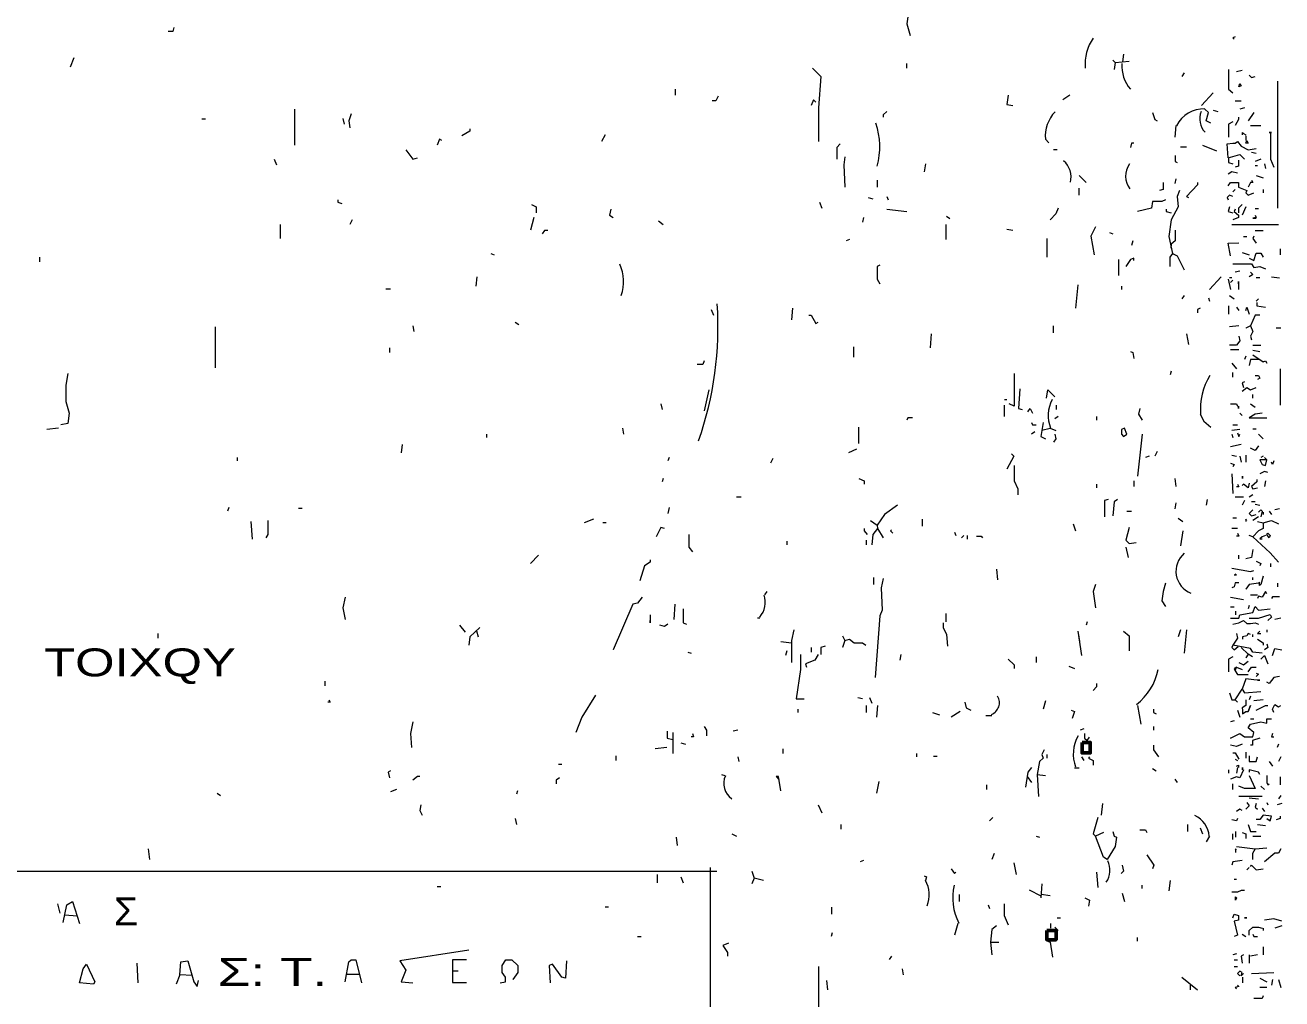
# Model space of a CAD drawing. Header units: metres. Extents: x 0.1 to 48.1, y 1.3 to 34.5.
# Drawn here: x 40.92 to 48.1, y 12.33 to 17.88 of the extents above; entities that cross this region are included whole.
import ezdxf

# ---------------------------------------------------------------- set-up
doc = ezdxf.new("R2010")
doc.units = ezdxf.units.M
for name, color, linetype, lineweight in [('P2D_GRAMMES', 7, 'Continuous', 18), ('P2D_MIKRA', 8, 'Continuous', 13), ('P2D_TOIXOI', 7, 'Continuous', 50), ('P2D_TOXA', 7, 'Continuous', 18)]:
    doc.layers.add(name, color=color, linetype=linetype, lineweight=lineweight)
doc.layers.add('P2D_KEIMENA', color=7, linetype='Continuous')
doc.styles.add('ARIAL', font='arial.ttf')

msp = doc.modelspace()

# ---------------------------------------------------------------- linework, layer by layer
at = {"layer": 'P2D_GRAMMES'}
for p, q in [((47.146257, 17.670288), (47.139607, 17.630393)), ((47.192801, 17.716832), (47.186977, 17.673681)), ((48.072935, 17.563901), (48.072935, 16.839136)), ((42.462265, 17.404319), (42.462265, 17.198194)), ((45.84301, 16.832487), (45.956047, 16.819188)), ((47.811178, 16.746047), (48.077147, 16.746047)), ((42.008076, 16.160916), (42.008076, 15.928194)), ((48.087425, 15.921545), (48.087425, 15.715419)), ((46.511512, 15.715419), (46.511512, 15.648927)), ((46.514581, 15.746881), (46.52788, 15.746881)), ((42.212539, 15.050497), (42.219188, 14.950759)), ((45.749921, 15.057147), (45.787836, 15.03055)), ((45.158141, 14.651545), (45.144843, 14.631597)), ((45.118246, 14.499913), (45.104948, 14.499913)), ((43.500459, 14.42764), (43.509136, 14.392225)), ((46.933482, 14.425471), (46.953429, 14.285838)), ((47.551859, 14.43212), (47.53856, 14.299136)), ((45.237932, 14.365628), (45.297567, 14.358979)), ((45.59034, 14.398391), (45.603639, 14.372277)), ((46.936673, 14.40313), (46.942126, 14.364963)), ((47.864372, 14.332382), (47.904267, 14.292863)), ((47.837775, 14.219346), (47.871021, 14.206047)), ((47.272592, 13.999921), (47.292539, 13.893534)), ((44.620549, 13.84699), (44.620549, 13.727304)), ((46.913534, 13.64566), (46.940131, 13.64566)), ((44.898822, 13.607618), (44.91877, 13.600969)), ((46.643722, 13.595934), (46.667513, 13.561073)), ((46.700759, 13.607618), (46.747304, 13.600969)), ((47.851073, 13.48316), (47.984058, 13.48316)), ((47.079764, 13.275157), (47.03322, 13.255209)), ((47.684843, 13.255209), (47.664895, 13.221963)), ((45.071702, 13.055733), (45.085, 13.015838)), ((44.872225, 13.052546), (36.314686, 13.052546)), ((46.654215, 12.949346), (46.721762, 12.915457)), ((46.722404, 12.923161), (46.773901, 12.916099)), ((41.150455, 12.805364), (41.221237, 12.800433)), ((46.248613, 12.756518), (46.228665, 12.690026)), ((46.434791, 12.650131), (46.481335, 12.650131)), ((41.560916, 12.530445), (41.567565, 12.417408)), ((43.362853, 12.487225), (43.396099, 12.487225)), ((45.451526, 12.510497), (45.451526, 12.271126)), ((41.806937, 12.463953), (41.78699, 12.410759)), ((42.758757, 12.4673), (42.83179, 12.467011)), ((47.5739, 12.411002), (47.573706, 12.377513))]:
    msp.add_line(p, q, dxfattribs=at)
for points in [[(47.132958, 17.683586), (47.146257, 17.670288), (47.226047, 17.676937), (47.226047, 17.676937)], [(45.417461, 17.637042), (45.466133, 17.590497), (45.451526, 17.410969), (45.451526, 17.218141)], [(47.791955, 17.630393), (47.791955, 17.517356), (47.817827, 17.497408)], [(46.534529, 17.48411), (46.52788, 17.430916), (46.561126, 17.424267), (46.561126, 17.424267)], [(47.704791, 17.497408), (47.638298, 17.424267), (47.638298, 17.424267)], [(47.691492, 17.324529), (47.664895, 17.337827), (47.678194, 17.384372), (47.658246, 17.404319)], [(47.492016, 17.31123), (47.485366, 17.244738), (47.485366, 17.244738)], [(46.747304, 17.23144), (46.767251, 17.211492), (46.767251, 17.211492)], [(47.79123, 17.125052), (47.784581, 17.204843), (47.817827, 17.21047), (47.831126, 17.21047), (47.844424, 17.218141), (47.864372, 17.191545), (47.904267, 17.171597), (47.950812, 17.178246)], [(48.037251, 17.271335), (48.023953, 17.271335), (48.037251, 17.271335)], [(48.032217, 17.271335), (48.032217, 17.118403), (48.05055, 17.071859)], [(47.79123, 17.125052), (47.857723, 17.145), (47.884319, 17.118403)], [(47.791895, 17.125252), (47.791955, 17.098455), (47.817827, 17.091806)], [(47.511963, 16.938874), (47.498665, 16.905628), (47.505314, 16.845785), (47.465419, 16.772644), (47.45212, 16.677062)], [(47.03322, 16.732749), (47.006623, 16.679555), (47.026571, 16.573168)], [(47.48849, 16.712801), (47.48849, 16.652958), (47.465419, 16.63301), (47.462723, 16.610187)], [(47.45212, 16.677062), (47.472068, 16.579817), (47.457246, 16.559869), (47.457246, 16.506675)], [(47.804529, 16.566518), (47.79123, 16.63966), (47.851073, 16.641654)], [(47.472068, 16.579817), (47.498665, 16.566518), (47.53856, 16.486728)], [(47.817827, 16.520066), (47.924215, 16.520066), (47.937513, 16.500026), (47.970759, 16.506675), (48.004005, 16.493377)], [(47.970759, 16.227599), (47.944162, 16.227599), (47.917565, 16.167565)], [(47.917565, 16.167565), (47.89142, 16.154267), (47.89142, 16.154267)], [(47.917565, 16.167565), (47.930864, 16.134319), (47.917565, 16.107723), (47.924215, 16.087775), (47.924215, 16.087775)], [(41.168613, 15.894948), (41.156053, 15.828455), (41.156053, 15.735366), (41.175262, 15.668874), (41.168613, 15.609031), (41.128717, 15.602382)], [(46.569001, 15.894948), (46.569001, 15.70877), (46.541178, 15.722068)], [(44.825681, 15.801859), (44.799084, 15.682173), (44.799084, 15.682173)], [(46.601021, 15.808508), (46.594372, 15.695471), (46.614319, 15.688822), (46.614319, 15.688822)], [(46.753953, 15.755314), (46.760602, 15.801859), (46.800497, 15.761963), (46.800497, 15.761963)], [(47.631649, 15.662225), (47.651597, 15.62233), (47.691492, 15.589084)], [(46.734005, 15.615681), (46.720707, 15.53589), (46.747304, 15.522592)], [(46.726637, 15.571472), (46.773901, 15.582435), (46.807147, 15.569136)], [(47.299188, 15.549188), (47.272592, 15.309817), (47.272592, 15.309817)], [(46.569001, 15.36966), (46.569001, 15.28322), (46.590069, 15.236675), (46.590069, 15.203429)], [(45.902853, 15.143586), (45.829712, 15.090393), (45.787836, 15.03055)], [(45.787836, 15.03055), (45.789817, 15.010602), (45.76322, 14.977356), (45.756571, 14.917513)], [(45.789817, 15.010602), (45.821086, 14.957408), (45.821086, 14.957408)], [(47.990707, 15.043848), (47.989523, 15.010602), (47.96411, 14.997304), (47.930864, 14.964058), (47.910589, 14.970707), (47.910589, 14.970707)], [(47.957461, 15.050497), (47.990707, 15.043848), (48.037251, 15.057147), (48.077147, 15.037199)], [(44.711594, 14.977356), (44.711594, 14.904215), (44.732592, 14.877618)], [(47.930864, 14.964058), (48.030602, 14.870969), (48.077147, 14.817775)], [(45.821086, 14.724686), (45.809764, 14.671492), (45.816414, 14.545157), (45.803115, 14.511911), (45.776518, 14.159503)], [(47.989523, 14.737984), (47.977408, 14.69144), (47.97005, 14.684791), (47.97005, 14.704738), (47.96411, 14.698089), (47.910916, 14.69144), (47.890969, 14.664843), (47.890969, 14.664843)], [(47.432173, 14.698089), (47.418874, 14.651545), (47.412225, 14.598351), (47.432173, 14.565105)], [(44.446675, 14.618298), (44.420079, 14.585052), (44.393482, 14.578403), (44.280445, 14.319084), (44.280445, 14.319084)], [(47.804529, 14.499913), (47.851073, 14.499913), (47.857723, 14.51856), (47.930864, 14.531859), (47.944162, 14.565105), (47.96411, 14.545157), (48.030602, 14.551806)], [(47.910916, 14.499913), (47.96411, 14.499913), (48.030602, 14.519971), (48.037251, 14.505262), (48.017304, 14.485314)], [(43.519469, 14.445419), (43.462592, 14.392225), (43.455942, 14.345681)], [(45.311073, 14.43212), (45.297567, 14.372277), (45.297567, 14.245942)], [(46.164868, 14.472016), (46.164868, 14.445419), (46.18212, 14.405524), (46.18877, 14.339031)], [(47.817827, 14.465366), (47.851073, 14.472016), (47.87767, 14.485314), (47.897618, 14.467909), (47.917565, 14.467909), (47.944162, 14.472016), (47.96411, 14.465366), (47.96411, 14.465366)], [(45.603639, 14.372277), (45.59034, 14.332382), (45.59034, 14.332382)], [(45.603639, 14.372277), (45.630236, 14.378927), (45.656832, 14.357435), (45.703377, 14.358979), (45.723325, 14.345681), (45.723325, 14.345681)], [(47.984058, 14.299136), (47.930864, 14.305785), (47.917565, 14.325733), (47.817827, 14.345681), (47.811178, 14.332382), (47.824476, 14.319084), (47.847686, 14.33715)], [(47.837775, 14.412028), (47.844424, 14.385576), (47.817827, 14.345681)], [(45.349639, 14.292487), (45.349639, 14.206047), (45.324372, 14.038154), (45.370916, 14.038154)], [(47.930435, 14.279188), (47.904267, 14.292863), (47.890969, 14.272539), (47.890969, 14.272539)], [(47.851073, 14.245942), (47.87767, 14.232644), (47.904267, 14.252706), (47.904267, 14.252706)], [(47.831126, 14.199398), (47.844424, 14.176741), (47.904267, 14.176741)], [(47.957461, 14.144445), (47.937513, 14.146204), (47.890969, 14.152853), (47.871021, 14.09301)], [(47.957461, 14.144445), (47.970759, 14.144445), (47.957461, 14.144445)], [(44.179947, 14.059764), (44.100916, 13.933429), (44.06767, 13.84699)], [(47.79788, 14.073063), (47.811178, 14.033168), (47.831126, 14.033168), (47.844424, 14.019869)], [(47.831126, 14.033168), (47.871021, 14.09301), (47.884319, 14.073063), (47.977408, 14.079712)], [(47.89142, 14.033168), (47.89142, 13.999921), (47.871021, 13.986623), (47.872499, 13.973325), (47.872499, 13.953377), (47.890969, 13.966812), (47.904267, 13.966812), (47.917565, 13.999921), (47.904267, 13.966812)], [(47.812508, 13.817733), (47.804529, 13.813743), (47.857723, 13.84034), (47.884319, 13.82249), (47.930864, 13.82249), (47.937513, 13.84699), (47.904267, 13.873586), (47.917565, 13.893534), (47.977408, 13.906832), (48.01128, 13.900183), (48.01128, 13.923835), (48.037251, 13.923835), (48.037251, 13.923835)], [(43.13678, 13.906832), (43.123482, 13.84034), (43.130131, 13.76055)], [(44.588716, 13.853639), (44.588716, 13.813743), (44.620549, 13.807094)], [(47.364434, 13.773848), (47.364434, 13.747251), (47.392277, 13.707356)], [(46.740654, 13.747251), (46.727356, 13.720654), (46.734005, 13.700707), (46.714058, 13.680759), (46.700759, 13.607618)], [(46.667513, 13.647513), (46.647565, 13.620916), (46.634267, 13.534476)], [(45.237932, 13.514529), (45.224634, 13.595883), (45.210856, 13.595883), (45.2277, 13.577125)], [(46.700759, 13.607618), (46.707408, 13.481283), (46.707408, 13.481283)], [(47.910916, 13.600969), (47.944162, 13.527053), (47.884319, 13.527053), (47.851073, 13.541126)], [(47.977408, 13.541126), (47.997356, 13.521178), (47.997356, 13.521178)], [(47.046518, 13.361597), (47.019921, 13.268508), (47.03322, 13.255209)], [(47.132958, 13.281806), (47.139607, 13.255209), (47.152906, 13.24856), (47.146257, 13.195366), (47.099712, 13.122225), (47.079764, 13.135524), (47.03322, 13.255209)], [(47.837775, 13.195366), (47.944162, 13.182068), (48.010654, 13.188717)], [(47.944162, 13.182068), (47.930435, 13.155471), (47.930435, 13.122225)], [(44.83505, 13.075681), (44.83505, 9.923953), (44.84364, 9.418613), (44.852229, 8.574162), (44.869033, 8.401283), (44.869033, 5.379884), (44.213953, 5.379884), (42.485157, 5.369445), (41.168613, 5.359006), (40.796257, 5.359006), (40.357408, 5.349367), (39.173848, 5.339727), (36.680393, 5.339727), (36.653796, 5.322083), (35.68301, 5.322083), (35.633046, 5.335995), (35.620864, 10.322906), (35.608682, 10.768403), (35.608682, 13.019162), (36.254843, 13.019162)], [(45.138194, 13.002539), (45.085, 13.015838), (45.071702, 12.982592)], [(46.727356, 12.982592), (46.720707, 12.902801), (46.720707, 12.902801)], [(41.142016, 12.763168), (41.161963, 12.862906), (41.195209, 12.882853), (41.235105, 12.756518)], [(46.511512, 12.869555), (46.511512, 12.803063), (46.534529, 12.749869)], [(46.468037, 12.74322), (46.44144, 12.723272), (46.434791, 12.650131), (46.44144, 12.57699)], [(43.455942, 12.603586), (43.063639, 12.543743), (43.096885, 12.49055), (43.070288, 12.424058), (43.13678, 12.417408)], [(41.876725, 12.460066), (41.806937, 12.463953), (41.813586, 12.537094), (41.853482, 12.543743), (41.886728, 12.424058), (41.906675, 12.397461), (41.913325, 12.430707)], [(42.751126, 12.424058), (42.771073, 12.537094), (42.784372, 12.550137), (42.810969, 12.550137), (42.844215, 12.417408)], [(43.442644, 12.550137), (43.362853, 12.550137), (43.362853, 12.419816), (43.442644, 12.419816)], [(43.635471, 12.417408), (43.666541, 12.424058), (43.666541, 12.450654), (43.646503, 12.477251), (43.646503, 12.517147), (43.668717, 12.550137), (43.701963, 12.550137), (43.736012, 12.517147), (43.736012, 12.477251), (43.708613, 12.437356), (43.708613, 12.437356)], [(44.014476, 12.543743), (44.007827, 12.444005), (43.98788, 12.450654), (43.934686, 12.523796), (43.914738, 12.517147), (43.921387, 12.417408)], [(47.525262, 12.449823), (47.615857, 12.377513), (47.615857, 12.377513)]]:
    msp.add_lwpolyline(points, dxfattribs=at)
for points in [[(47.831126, 14.199398), (47.837775, 14.219346), (47.824476, 14.212696)], [(41.275, 12.523796), (41.321545, 12.424058), (41.314895, 12.410759), (41.235105, 12.417408), (41.255052, 12.497199)]]:
    msp.add_lwpolyline(points, close=True, dxfattribs=at)
at = {"layer": 'P2D_MIKRA'}
for p, q in [((41.201859, 17.696885), (41.181911, 17.643691)), ((45.955512, 17.663639), (45.955512, 17.637042)), ((47.53856, 17.610445), (47.525262, 17.590497)), ((47.871021, 17.623743), (47.837775, 17.617094)), ((44.63427, 17.517356), (44.63427, 17.48411)), ((46.886937, 17.48411), (46.847042, 17.457513)), ((47.831126, 17.45167), (47.864372, 17.45167)), ((47.704791, 17.39767), (47.731387, 17.391021)), ((47.884319, 17.410969), (47.857723, 17.404319)), ((47.937513, 17.384372), (47.904267, 17.337827)), ((41.933272, 17.348395), (41.95322, 17.348395)), ((42.737827, 17.351126), (42.744476, 17.31788)), ((47.917565, 17.31018), (47.977408, 17.31018)), ((44.233901, 17.258037), (44.213953, 17.218141)), ((47.89142, 17.251387), (47.89142, 17.224791)), ((46.793848, 17.173924), (46.813796, 17.173924)), ((47.518613, 17.189259), (47.551859, 17.189259)), ((47.644948, 17.198194), (47.724738, 17.164948)), ((47.924215, 17.158298), (47.950812, 17.151649)), ((42.345524, 17.118403), (42.358822, 17.085157)), ((46.062435, 17.091806), (46.055785, 17.045262)), ((47.977408, 17.118403), (47.944162, 17.105105)), ((47.944162, 17.0815), (47.957461, 17.0815)), ((47.997356, 17.091806), (48.004005, 17.065209)), ((46.940131, 17.025314), (46.980026, 16.985419)), ((47.492016, 17.005366), (47.485366, 16.97877)), ((47.950812, 17.025314), (47.990707, 17.012016)), ((45.787836, 16.998717), (45.787836, 16.958822)), ((46.937914, 16.952173), (46.937914, 16.912277)), ((47.831126, 16.945524), (47.817827, 16.932225)), ((47.989523, 16.945524), (47.989523, 16.925576)), ((45.457356, 16.872382), (45.470654, 16.839136)), ((45.736623, 16.898979), (45.76322, 16.89233)), ((45.84301, 16.905628), (45.84966, 16.885681)), ((43.828298, 16.785942), (43.808351, 16.712801)), ((45.710026, 16.785942), (45.703377, 16.759346)), ((46.18212, 16.792592), (46.202068, 16.779293)), ((47.890969, 16.845785), (47.871021, 16.799241)), ((47.944162, 16.83692), (47.96411, 16.83692)), ((42.379025, 16.746047), (42.379025, 16.666257)), ((42.791021, 16.772644), (42.777723, 16.746047)), ((44.539764, 16.765995), (44.566361, 16.746047)), ((46.178981, 16.746047), (46.178981, 16.659607)), ((46.52788, 16.71945), (46.561126, 16.712801)), ((45.630236, 16.659607), (45.610288, 16.652958)), ((46.755212, 16.666257), (46.755212, 16.559869)), ((47.11301, 16.699503), (47.132958, 16.692853)), ((47.245995, 16.652958), (47.239346, 16.626361)), ((47.87767, 16.677062), (47.897618, 16.677062)), ((47.944162, 16.710279), (47.990707, 16.710279)), ((43.582277, 16.579817), (43.602225, 16.573168)), ((47.871021, 16.586466), (47.910916, 16.573168)), ((48.087425, 16.606414), (48.087425, 16.573168)), ((41.005773, 16.559869), (41.005773, 16.533272)), ((47.164015, 16.546571), (47.164015, 16.453482)), ((43.502487, 16.446832), (43.495838, 16.393639)), ((47.751335, 16.446832), (47.684843, 16.373691)), ((47.79123, 16.433534), (47.804529, 16.373691)), ((47.79788, 16.442843), (47.811178, 16.442843)), ((47.817827, 16.426885), (47.804529, 16.413586)), ((47.857723, 16.480079), (47.831126, 16.473429)), ((47.950812, 16.442843), (47.970759, 16.442843)), ((48.037251, 16.446832), (48.083796, 16.440183)), ((42.983848, 16.378252), (43.010445, 16.378252)), ((46.933482, 16.400288), (46.920183, 16.267304)), ((47.180888, 16.393639), (47.180888, 16.373691)), ((47.850299, 16.406937), (47.850299, 16.373691)), ((47.53856, 16.340445), (47.525262, 16.320497)), ((47.678194, 16.327147), (47.684843, 16.307199)), ((47.79788, 16.340445), (47.824476, 16.320497)), ((47.96411, 16.320497), (47.950812, 16.307199)), ((44.838979, 16.260654), (44.852277, 16.227408)), ((45.304424, 16.267304), (45.297775, 16.200812)), ((47.791955, 16.280602), (47.791955, 16.234058)), ((47.837775, 16.273953), (47.851073, 16.254005)), ((43.13678, 16.167565), (43.143429, 16.134319)), ((43.721911, 16.187513), (43.741859, 16.174215)), ((46.792114, 16.167565), (46.792114, 16.12767)), ((47.851073, 16.167565), (47.79788, 16.160916)), ((48.063848, 16.156286), (48.090445, 16.156286)), ((46.095681, 16.121021), (46.089031, 16.04123)), ((47.551859, 16.121021), (47.565157, 16.061178)), ((43.003796, 16.04123), (43.003796, 16.014634)), ((45.651816, 16.04788), (45.651816, 15.988037)), ((47.804529, 16.032194), (47.851073, 16.032194)), ((47.930864, 16.05745), (47.977408, 16.05745)), ((47.930864, 16.027932), (47.970759, 16.021283)), ((47.811178, 15.954791), (47.837775, 15.921545)), ((47.890969, 15.994686), (47.884319, 15.974738)), ((47.465419, 15.908246), (47.45877, 15.888298)), ((47.81503, 15.901597), (47.81503, 15.875)), ((44.553063, 15.722068), (44.559712, 15.688822)), ((46.808371, 15.715419), (46.808371, 15.688822)), ((47.917565, 15.722068), (47.944162, 15.70212)), ((47.930435, 15.775262), (47.930435, 15.755314)), ((46.820445, 15.648927), (46.800497, 15.635628)), ((47.038884, 15.648927), (47.038884, 15.628979)), ((47.857723, 15.668874), (47.871021, 15.655576)), ((41.115419, 15.582435), (41.048927, 15.575785)), ((44.333639, 15.582435), (44.340288, 15.549188)), ((45.681213, 15.589084), (45.681213, 15.495995)), ((47.857723, 15.575785), (47.811178, 15.569136)), ((47.817827, 15.60208), (47.844424, 15.60208)), ((47.930864, 15.580122), (47.950812, 15.580122)), ((43.556989, 15.549188), (43.556989, 15.529241)), ((46.687461, 15.562487), (46.667513, 15.549188)), ((47.811178, 15.549188), (47.817827, 15.529241)), ((47.96411, 15.549188), (47.990707, 15.522592)), ((43.076937, 15.489346), (43.070288, 15.442801)), ((45.670131, 15.462749), (45.623586, 15.442801)), ((47.339084, 15.422853), (47.319136, 15.416204)), ((47.385628, 15.44945), (47.37233, 15.422853)), ((47.864372, 15.489346), (47.804529, 15.476047)), ((47.811178, 15.429503), (47.837775, 15.422853)), ((47.857723, 15.422853), (47.864372, 15.389607)), ((47.89142, 15.429503), (47.89142, 15.389607)), ((47.990707, 15.422853), (47.977408, 15.416204)), ((42.135167, 15.416204), (42.135167, 15.396257)), ((44.599607, 15.416204), (44.592958, 15.396257)), ((45.191387, 15.409555), (45.178089, 15.382958)), ((44.566361, 15.296518), (44.559712, 15.276571)), ((47.253013, 15.28322), (47.253013, 15.249974)), ((47.485366, 15.296518), (47.492016, 15.249974)), ((47.811178, 15.323115), (47.817827, 15.210079)), ((48.004005, 15.28322), (47.997356, 15.249974)), ((47.038884, 15.263272), (47.038884, 15.243325)), ((44.985262, 15.191033), (45.011859, 15.191033)), ((47.492016, 15.156885), (47.485366, 15.123639)), ((47.671545, 15.176832), (47.664895, 15.143586)), ((47.831126, 15.191033), (47.87767, 15.191033)), ((47.884319, 15.170183), (47.871021, 15.143586)), ((47.930864, 15.203429), (47.910916, 15.190131)), ((47.924215, 15.164574), (47.944162, 15.164574)), ((47.944162, 15.150236), (47.970759, 15.143586)), ((42.086204, 15.130288), (42.079555, 15.11034)), ((42.485157, 15.126405), (42.505105, 15.126405)), ((44.167408, 15.063796), (44.114215, 15.043848)), ((44.599607, 15.130288), (44.592958, 15.097042)), ((46.04503, 15.063796), (46.04503, 15.023901)), ((47.212749, 15.108655), (47.239346, 15.108655)), ((47.505314, 15.070445), (47.531911, 15.050497)), ((47.817827, 15.072111), (47.837775, 15.072111)), ((47.96411, 15.077094), (47.930864, 15.057147)), ((47.989523, 15.103691), (47.989523, 15.090393)), ((48.023953, 15.11034), (48.037251, 15.090393)), ((48.083796, 15.123639), (48.057199, 15.11699)), ((44.220602, 15.044729), (44.24055, 15.044729)), ((46.906885, 15.037199), (46.920183, 14.997304)), ((47.531911, 14.997304), (47.518613, 14.910864)), ((47.811178, 15.01231), (47.844424, 15.01231)), ((45.272563, 14.937461), (45.272563, 14.917513)), ((45.724723, 14.94411), (45.724723, 14.917513)), ((46.228665, 14.990654), (46.235314, 14.970707)), ((46.281859, 14.970707), (46.26856, 14.957408)), ((46.301731, 14.970707), (46.301731, 14.950759)), ((43.854895, 14.85767), (43.808351, 14.811126)), ((47.206099, 14.904215), (47.219398, 14.844372)), ((47.850299, 14.85767), (47.850299, 14.837723)), ((46.468037, 14.77788), (46.474686, 14.718037)), ((48.032217, 14.811126), (48.032217, 14.791178)), ((45.765614, 14.731335), (45.765614, 14.69144)), ((47.930435, 14.731335), (47.930435, 14.718037)), ((47.917565, 14.633012), (47.957461, 14.633012)), ((48.072935, 14.698089), (48.072935, 14.678141)), ((44.632853, 14.578403), (44.626204, 14.491963)), ((47.804529, 14.618298), (47.87767, 14.605)), ((47.804529, 14.563123), (47.824476, 14.563123)), ((47.910916, 14.571754), (47.904267, 14.551806)), ((44.490717, 14.51856), (44.490717, 14.485314)), ((46.178981, 14.525209), (46.178981, 14.478665)), ((47.832916, 14.538508), (47.832916, 14.51856)), ((48.090445, 14.498613), (48.057199, 14.491963)), ((43.402749, 14.458717), (43.435995, 14.418822)), ((46.986675, 14.478665), (46.980026, 14.458717)), ((47.518613, 14.43212), (47.505314, 14.392225)), ((48.01128, 14.43212), (48.01128, 14.418822)), ((41.682449, 14.412173), (41.682449, 14.385576)), ((47.930435, 14.405524), (47.930435, 14.392225)), ((44.705995, 14.305785), (44.725942, 14.299136)), ((45.271178, 14.312435), (45.264529, 14.285838)), ((45.410203, 14.332382), (45.410203, 14.305785)), ((45.922801, 14.292487), (45.916152, 14.259241)), ((46.69411, 14.279188), (46.69411, 14.245942)), ((46.880288, 14.225995), (46.913534, 14.212696)), ((42.635536, 14.139555), (42.635536, 14.112958)), ((45.67678, 14.046466), (45.703377, 14.039817)), ((45.724723, 13.999921), (45.724723, 13.960026)), ((45.743272, 14.046466), (45.756571, 14.01322)), ((45.789817, 13.999921), (45.783168, 13.933429)), ((46.747304, 14.026518), (46.734005, 13.979974)), ((47.917565, 14.053115), (47.910916, 14.033168)), ((47.990707, 14.033168), (47.937513, 14.026518)), ((45.334346, 13.979974), (45.334346, 13.960026)), ((46.10233, 13.960026), (46.142225, 13.946728)), ((46.261911, 13.966675), (46.208717, 13.933429)), ((46.44144, 13.942073), (46.408194, 13.942073)), ((47.844424, 13.973325), (47.857723, 13.933429)), ((47.917565, 13.923835), (47.937513, 13.923835)), ((44.991911, 13.860288), (44.965314, 13.853639)), ((46.966728, 13.866937), (46.94678, 13.860288)), ((47.364434, 13.880236), (47.364434, 13.860288)), ((47.824476, 13.913482), (47.804529, 13.906832)), ((44.666099, 13.787147), (44.692696, 13.780497)), ((48.077147, 13.780497), (48.070497, 13.76055)), ((44.294804, 13.714005), (44.294804, 13.687408)), ((44.586309, 13.76055), (44.519817, 13.753901)), ((44.991911, 13.707356), (44.99856, 13.680759)), ((45.249062, 13.753901), (45.249062, 13.727304)), ((46.011349, 13.727304), (46.011349, 13.707356)), ((46.108979, 13.710681), (46.128927, 13.710681)), ((46.755212, 13.720654), (46.755212, 13.700707)), ((46.953429, 13.707356), (46.966728, 13.687408)), ((47.89142, 13.733953), (47.89142, 13.700707)), ((48.090445, 13.707356), (48.077147, 13.680759)), ((43.967932, 13.665134), (43.98788, 13.665134)), ((47.359031, 13.640864), (47.378979, 13.627565)), ((47.791955, 13.634215), (47.791955, 13.614267)), ((47.831126, 13.694058), (47.844424, 13.687408)), ((47.844424, 13.647513), (47.837775, 13.614267)), ((48.023953, 13.680759), (48.043901, 13.654162)), ((45.796466, 13.567723), (45.783168, 13.50123)), ((47.485366, 13.581021), (47.498665, 13.561073)), ((48.087425, 13.594319), (48.087425, 13.547775)), ((42.019712, 13.50123), (42.03966, 13.487932)), ((43.043691, 13.521178), (43.010445, 13.50788)), ((43.735209, 13.514529), (43.72856, 13.494581)), ((46.41041, 13.547775), (46.41041, 13.521178)), ((47.81503, 13.554424), (47.81503, 13.521178)), ((48.090445, 13.487932), (48.077147, 13.467984)), ((45.450707, 13.434738), (45.470654, 13.388194)), ((47.073115, 13.441387), (47.066466, 13.374895)), ((47.910916, 13.474634), (47.96411, 13.467984)), ((47.984058, 13.414791), (47.997356, 13.394843)), ((48.010654, 13.448037), (48.017304, 13.434738)), ((48.097094, 13.441387), (48.070497, 13.434738)), ((43.721911, 13.354948), (43.72856, 13.321702)), ((46.448089, 13.361597), (46.428141, 13.341649)), ((45.580688, 13.321702), (45.580688, 13.295105)), ((47.558876, 13.321702), (47.558876, 13.281806)), ((47.631649, 13.301754), (47.644948, 13.268508)), ((47.832916, 13.281806), (47.832916, 13.24856)), ((47.957461, 13.321702), (48.004005, 13.315052)), ((44.639503, 13.24856), (44.646152, 13.202016)), ((44.958665, 13.268508), (44.985262, 13.255209)), ((46.69411, 13.255209), (46.714058, 13.24856)), ((47.81503, 13.268508), (47.81503, 13.235262)), ((47.930864, 13.255764), (47.977408, 13.255764)), ((41.627408, 13.182068), (41.634058, 13.122225)), ((46.454738, 13.155471), (46.44144, 13.122225)), ((45.710026, 13.115576), (45.690079, 13.108927)), ((46.567775, 13.102277), (46.581073, 13.035785)), ((47.910916, 13.075681), (47.897618, 13.062382)), ((44.531934, 13.035785), (44.531934, 12.989241)), ((44.666099, 13.022487), (44.679398, 12.989241)), ((47.039869, 13.049084), (47.046518, 12.962644)), ((47.45877, 13.002539), (47.45212, 12.942696)), ((47.824476, 13.009188), (47.837775, 13.009188)), ((43.276414, 12.967924), (43.296361, 12.967924)), ((46.255262, 12.922749), (46.255262, 12.882853)), ((47.186152, 12.929398), (47.19945, 12.882853)), ((47.298542, 12.975942), (47.298542, 12.955995)), ((41.10877, 12.869555), (41.122068, 12.816361)), ((44.233901, 12.852388), (44.253848, 12.852388)), ((45.527287, 12.849607), (45.527287, 12.809712)), ((46.421492, 12.862906), (46.428141, 12.842958)), ((46.813796, 12.788815), (46.833743, 12.788815)), ((45.530497, 12.703325), (45.523848, 12.683377)), ((46.777225, 12.756518), (46.777225, 12.729921)), ((46.800497, 12.736571), (46.820445, 12.716623)), ((47.871021, 12.696675), (47.890969, 12.683377)), ((47.989523, 12.729921), (47.989523, 12.716623)), ((48.097094, 12.74322), (48.057199, 12.729921)), ((44.420079, 12.683377), (44.440026, 12.683377)), ((47.271705, 12.676728), (47.271705, 12.65678)), ((45.869607, 12.57034), (45.856309, 12.550393)), ((47.837775, 12.583639), (47.817827, 12.57699)), ((47.910589, 12.57699), (47.910589, 12.530445)), ((47.957461, 12.57699), (47.917565, 12.57034)), ((47.989523, 12.623534), (47.989523, 12.57699)), ((45.92945, 12.497199), (45.936099, 12.463953)), ((47.824476, 12.550137), (47.844424, 12.550137)), ((47.824476, 12.510374), (47.844424, 12.510374)), ((45.497251, 12.430707), (45.503901, 12.377513)), ((47.872499, 12.450654), (47.872499, 12.417408)), ((47.924215, 12.470602), (48.05055, 12.477251)), ((47.970759, 12.444005), (48.010654, 12.424058)), ((48.043901, 12.437356), (48.037251, 12.40411)), ((48.077147, 12.437356), (48.090445, 12.390812)), ((47.970759, 12.394228), (48.010654, 12.394228))]:
    msp.add_line(p, q, dxfattribs=at)
for points in [[(41.773691, 17.869764), (41.767042, 17.847379), (41.740445, 17.847379)], [(45.962696, 17.929607), (45.956047, 17.889712), (45.975995, 17.82322)], [(47.831126, 17.816571), (47.817827, 17.809921), (47.824476, 17.803272)], [(47.910916, 17.597147), (47.924215, 17.583848), (47.944162, 17.590497)], [(44.878874, 17.477461), (44.865576, 17.45167), (44.845628, 17.45167)], [(45.437408, 17.444215), (45.42411, 17.457513), (45.410812, 17.424267)], [(42.784372, 17.377723), (42.771073, 17.337827), (42.777723, 17.297932)], [(45.84301, 17.391021), (45.821086, 17.371073), (45.821086, 17.357775)], [(47.359031, 17.384372), (47.37233, 17.344476), (47.385628, 17.337827)], [(43.461705, 17.291283), (43.461705, 17.277984), (43.416047, 17.251387)], [(47.817827, 17.331178), (47.791955, 17.31788), (47.791955, 17.244738)], [(47.850299, 17.357775), (47.850299, 17.344476), (47.831126, 17.31123)], [(43.30301, 17.224791), (43.289712, 17.23144), (43.276414, 17.198194)], [(47.872499, 17.258037), (47.872499, 17.271335), (47.87767, 17.264686), (47.890969, 17.258037)], [(43.096885, 17.171597), (43.13678, 17.118403), (43.163377, 17.125052)], [(45.577042, 17.204843), (45.557886, 17.184895), (45.557886, 17.118403)], [(47.252644, 17.21047), (47.239346, 17.21047), (47.232696, 17.184895)], [(45.603639, 17.131702), (45.59699, 17.085157), (45.603639, 16.958822)], [(47.48849, 17.138351), (47.48849, 17.105105), (47.498665, 17.098455)], [(47.850299, 17.111754), (47.850299, 17.078508), (47.831126, 17.071859)], [(47.844424, 17.038613), (47.811178, 17.045262), (47.79123, 17.031963)], [(47.418874, 16.985419), (47.418874, 16.945524), (47.398927, 16.938874)], [(47.615857, 16.985419), (47.615857, 16.97212), (47.551859, 16.905628), (47.565157, 16.898979)], [(47.79123, 16.965471), (47.804529, 16.985731), (47.850299, 16.985731), (47.850299, 16.958822), (47.897618, 16.938874), (47.890969, 16.925576), (47.904267, 16.912277), (47.937513, 16.925576)], [(47.924215, 16.998717), (47.930864, 16.985731), (47.917565, 16.985731), (47.904267, 16.958822)], [(42.709281, 16.885681), (42.709281, 16.872382), (42.731178, 16.865733)], [(43.815, 16.859084), (43.840766, 16.845785), (43.840766, 16.812539)], [(47.432173, 16.885681), (47.412225, 16.877229), (47.359031, 16.877229), (47.352382, 16.839136), (47.272592, 16.819188)], [(47.817827, 16.905628), (47.79788, 16.912277), (47.784581, 16.898979), (47.79123, 16.885681)], [(47.871021, 16.859084), (47.850299, 16.839136), (47.850299, 16.812539)], [(44.267147, 16.832487), (44.260497, 16.799241), (44.280445, 16.785942)], [(46.820445, 16.839136), (46.807147, 16.80589), (46.773901, 16.772644)], [(47.43716, 16.832487), (47.43716, 16.819188), (47.465419, 16.812539)], [(47.79788, 16.845785), (47.79123, 16.819188), (47.817827, 16.812539)], [(47.831126, 16.832487), (47.824476, 16.819188), (47.850299, 16.799241), (47.850299, 16.785942), (47.817827, 16.772644)], [(47.944162, 16.799241), (47.950812, 16.785942), (47.930864, 16.781829), (47.950812, 16.781829)], [(43.908089, 16.710279), (43.888141, 16.710279), (43.874843, 16.692853)], [(47.937513, 16.679555), (47.930864, 16.666257), (47.950812, 16.63966)], [(47.910916, 16.55322), (47.937513, 16.539921), (47.950812, 16.582785), (47.977408, 16.582785), (47.990707, 16.559869)], [(45.803115, 16.513325), (45.787836, 16.506675), (45.787836, 16.433534), (45.803115, 16.406937)], [(47.253013, 16.539921), (47.253013, 16.55322), (47.232696, 16.546571), (47.206099, 16.506675)], [(47.917565, 16.473429), (47.930864, 16.460131), (47.924215, 16.453482), (47.910916, 16.446832), (47.917565, 16.453482)], [(47.850299, 16.406937), (47.850299, 16.420236), (47.850299, 16.406937)], [(47.954488, 16.30055), (47.954488, 16.280602), (48.004005, 16.273953)], [(45.397513, 16.227599), (45.410812, 16.227599), (45.437408, 16.180864), (45.450707, 16.187513)], [(47.631649, 16.267304), (47.615857, 16.260654), (47.615857, 16.240707)], [(47.890969, 16.254005), (47.897618, 16.273953), (47.910916, 16.234058)], [(47.851073, 16.107723), (47.857723, 16.081126), (47.837775, 16.05745), (47.79788, 16.05745)], [(47.232696, 16.021283), (47.245995, 16.014634), (47.252644, 15.981387)], [(47.930864, 16.001335), (47.990707, 15.96144), (48.004005, 15.968089), (48.010654, 15.954791)], [(44.799084, 15.968089), (44.792435, 15.945958), (44.759188, 15.945958)], [(47.96411, 15.974877), (47.917565, 15.974877), (47.910916, 15.941492)], [(47.944162, 15.883773), (47.96411, 15.883773), (47.970759, 15.868351), (47.957461, 15.861702)], [(47.884319, 15.848403), (47.871021, 15.841754), (47.87767, 15.815157)], [(47.871021, 15.795209), (47.897618, 15.815157), (47.917565, 15.801859), (47.950812, 15.815157)], [(47.804529, 15.722068), (47.837775, 15.722068), (47.844424, 15.70877)], [(47.850299, 15.70877), (47.850299, 15.695471), (47.850299, 15.70877)], [(45.989293, 15.64142), (45.962696, 15.64142), (45.956047, 15.628979)], [(46.647565, 15.675524), (46.660864, 15.695471), (46.674162, 15.668874)], [(47.28589, 15.695471), (47.279241, 15.662225), (47.299188, 15.628979)], [(47.984058, 15.668874), (47.944162, 15.662225), (47.910916, 15.64142), (48.010654, 15.64142)], [(46.667513, 15.615681), (46.674162, 15.60208), (46.69411, 15.60208)], [(46.800497, 15.549188), (46.807147, 15.522592), (46.793848, 15.502644)], [(47.844424, 15.555838), (47.851073, 15.53589), (47.857723, 15.549188)], [(46.554476, 15.436152), (46.567775, 15.422853), (46.52788, 15.349712)], [(47.96411, 15.482696), (47.944162, 15.456099), (47.917565, 15.469398)], [(47.804529, 15.382958), (47.824476, 15.376309), (47.817827, 15.36301)], [(47.997356, 15.416204), (48.010654, 15.402906), (47.970759, 15.402906), (47.984058, 15.376309), (48.004005, 15.36966), (48.010654, 15.402906)], [(48.05055, 15.396257), (48.043901, 15.376309), (48.037251, 15.389607)], [(45.683429, 15.296518), (45.712489, 15.28322), (45.712489, 15.263272)], [(47.872499, 15.309817), (47.872499, 15.296518), (47.872499, 15.309817)], [(47.954488, 15.289869), (47.954488, 15.276571), (47.924215, 15.249974), (47.930864, 15.236675), (47.957461, 15.243325)], [(48.017304, 15.329764), (47.997356, 15.336414), (47.970759, 15.323115)], [(47.844424, 15.263272), (47.851073, 15.249402), (47.837775, 15.249402)], [(47.910916, 15.269921), (47.904267, 15.243325), (47.87767, 15.263272), (47.871021, 15.256623)], [(47.106361, 15.176832), (47.085192, 15.170183), (47.085192, 15.077094)], [(47.159555, 15.176832), (47.139607, 15.163534), (47.132958, 15.083743)], [(47.897618, 15.057147), (47.89142, 15.063796), (47.89142, 15.050497)], [(47.930864, 15.11699), (47.910916, 15.097042), (47.924215, 15.083743), (47.950812, 15.090393)], [(47.96411, 15.103691), (47.977408, 15.11699), (47.984058, 15.11034), (47.977408, 15.077094)], [(42.310338, 15.057147), (42.310338, 14.977356), (42.298979, 14.957408)], [(44.57301, 15.010602), (44.553063, 15.017251), (44.526466, 14.964058)], [(45.712489, 15.010602), (45.712489, 14.997304), (45.729974, 14.977356)], [(45.869607, 15.003953), (45.862958, 14.997304), (45.876257, 14.984005)], [(47.226047, 15.017251), (47.206099, 14.94411), (47.226047, 14.924162), (47.265942, 14.930812)], [(46.355, 14.966648), (46.381597, 14.966648), (46.388246, 14.957408)], [(47.844424, 14.984005), (47.851073, 14.966648), (47.837775, 14.966648)], [(48.004005, 14.970707), (47.984058, 14.964058), (47.970759, 14.952002), (47.984058, 14.952002)], [(47.930864, 14.890916), (47.924215, 14.844372), (47.890969, 14.837723)], [(44.490717, 14.831073), (44.490717, 14.817775), (44.459974, 14.797827), (44.433377, 14.711387)], [(47.811178, 14.784529), (47.917565, 14.764581), (47.937513, 14.77123)], [(47.950812, 14.824424), (47.977408, 14.811126), (47.970759, 14.797827)], [(47.831126, 14.751283), (47.837775, 14.744534), (47.824476, 14.744534)], [(47.03322, 14.69144), (47.019921, 14.651545), (47.03322, 14.558455)], [(47.851073, 14.701414), (47.831126, 14.701414), (47.824476, 14.678141), (47.811178, 14.671492)], [(48.010654, 14.638246), (48.004005, 14.651545), (47.984058, 14.618298), (47.96411, 14.624948), (47.957461, 14.611649)], [(42.751126, 14.618298), (42.737827, 14.558455), (42.751126, 14.491963)], [(48.083796, 14.620169), (48.043901, 14.620169), (48.037251, 14.611649)], [(44.680498, 14.551806), (44.680498, 14.472016), (44.699346, 14.465366)], [(44.490717, 14.485314), (44.490717, 14.472016), (44.490717, 14.485314)], [(44.592958, 14.465366), (44.57301, 14.452068), (44.546414, 14.458717)], [(47.192801, 14.425471), (47.225097, 14.398874), (47.225097, 14.312435)], [(47.970759, 14.425471), (47.957461, 14.412028), (47.977408, 14.412028)], [(47.917565, 14.405524), (47.904267, 14.412173), (47.897618, 14.398874), (47.872499, 14.392225), (47.872499, 14.378927)], [(47.957461, 14.378927), (47.989523, 14.358979), (47.989523, 14.345681)], [(48.010654, 14.35233), (48.017304, 14.332382), (47.997356, 14.319084)], [(45.450707, 14.292487), (45.430759, 14.259241), (45.377565, 14.239293), (45.384215, 14.219346)], [(45.490602, 14.339031), (45.466133, 14.332382), (45.466133, 14.292487)], [(47.817827, 14.279188), (47.791955, 14.26589), (47.791955, 14.192749)], [(47.977408, 14.26589), (47.997356, 14.285838), (48.017304, 14.239293)], [(48.043901, 14.285838), (48.057199, 14.325733), (48.097094, 14.319084)], [(46.534529, 14.26589), (46.569001, 14.232644), (46.569001, 14.212696)], [(47.904267, 14.192749), (47.924215, 14.219919), (47.950812, 14.219919)], [(47.950812, 14.186099), (47.96411, 14.17945), (47.950812, 14.166152)], [(48.083796, 14.166152), (48.05055, 14.159503), (48.023953, 14.126257), (48.010654, 14.132906)], [(47.038884, 14.126257), (47.038884, 14.106309), (47.019921, 14.086361)], [(42.658037, 14.033168), (42.664686, 14.01975), (42.651387, 14.01975)], [(46.288508, 14.019869), (46.295157, 13.986623), (46.321754, 13.973325)], [(47.950812, 13.973325), (48.004005, 14.001225), (48.017304, 14.001225)], [(48.05055, 13.960026), (48.043901, 13.979974), (48.057199, 14.006571), (48.077147, 13.993272), (48.090445, 13.999921)], [(46.893586, 13.973325), (46.913534, 13.966675), (46.900236, 13.92678)], [(47.364434, 13.979974), (47.364434, 13.960026), (47.378979, 13.953377)], [(44.799084, 13.880236), (44.812616, 13.860288), (44.812616, 13.827042)], [(44.732592, 13.84034), (44.739241, 13.82249), (44.725942, 13.82249)], [(46.970791, 13.84034), (46.970791, 13.813743), (46.986675, 13.800445), (46.999974, 13.820393)], [(47.871021, 13.780497), (47.837775, 13.767199), (47.804529, 13.773848)], [(47.970759, 13.813743), (47.930435, 13.800445), (47.930435, 13.773516), (47.917565, 13.773516)], [(48.043901, 13.84034), (48.037251, 13.82249), (48.05055, 13.82249)], [(46.999974, 13.707356), (46.993325, 13.700707), (47.019777, 13.687408), (47.019777, 13.660812)], [(47.817827, 13.729855), (47.831126, 13.729855), (47.851073, 13.694058)], [(47.910589, 13.714005), (47.910589, 13.680759), (47.950812, 13.680759), (47.957461, 13.707356)], [(47.87767, 13.634215), (47.857723, 13.58767), (47.837775, 13.594319), (47.804529, 13.581021)], [(47.837775, 13.654162), (47.850299, 13.660812), (47.850299, 13.647513)], [(47.872499, 13.634215), (47.872499, 13.647513), (47.872499, 13.634215)], [(47.970759, 13.607618), (47.96411, 13.620916), (47.910589, 13.634215), (47.910589, 13.620916)], [(43.010445, 13.627565), (42.997147, 13.620916), (43.003796, 13.58767)], [(43.176675, 13.595883), (43.163377, 13.595883), (43.13678, 13.574372)], [(43.974581, 13.58767), (43.955963, 13.574372), (43.955963, 13.554424)], [(48.01128, 13.600969), (48.01128, 13.561073), (48.017304, 13.547775), (48.023953, 13.554424)], [(43.183325, 13.434738), (43.176675, 13.401492), (43.189974, 13.374895)], [(47.897618, 13.448037), (47.910916, 13.428089), (47.890969, 13.408141)], [(47.950812, 13.441387), (47.944162, 13.42144), (47.957461, 13.408141)], [(47.844424, 13.354948), (47.837775, 13.341649), (47.811178, 13.348298)], [(47.871021, 13.401492), (47.857723, 13.408141), (47.837775, 13.394843)], [(48.010654, 13.354948), (48.030602, 13.341649), (48.037251, 13.368246), (47.990707, 13.374895), (47.970759, 13.350044), (47.950812, 13.350044)], [(48.087425, 13.368246), (48.087425, 13.354948), (48.063848, 13.348298)], [(47.28589, 13.291836), (47.319136, 13.291836), (47.325785, 13.275157)], [(47.871021, 13.275157), (47.89142, 13.268508), (47.89142, 13.241911)], [(47.904267, 13.321702), (47.917565, 13.281806), (47.950812, 13.281806)], [(47.325785, 13.148822), (47.365681, 13.088979), (47.359031, 13.069031)], [(47.837775, 13.175419), (47.832916, 13.182068), (47.832916, 13.16212)], [(48.090445, 13.182068), (48.077147, 13.158796), (48.057199, 13.158796), (47.997356, 13.108927)], [(46.208717, 13.069031), (46.228665, 13.042435), (46.235314, 13.049084)], [(47.186152, 13.088979), (47.192801, 13.055733), (47.179503, 13.042435)], [(47.871021, 13.115576), (47.817827, 13.108927), (47.811178, 13.088979)], [(47.917565, 13.08233), (47.924215, 13.088979), (47.950812, 13.062382), (47.990707, 13.069031)], [(46.055785, 13.029136), (46.069084, 13.022487), (46.062435, 13.002539)], [(47.884319, 12.94519), (47.864372, 12.94519), (47.844424, 12.936047), (47.811178, 12.936047)], [(46.973377, 12.902801), (46.999974, 12.889503), (46.993325, 12.856257)], [(47.817827, 12.789764), (47.824476, 12.809712), (47.850299, 12.803063), (47.850299, 12.776466), (47.824476, 12.769817), (47.844424, 12.690026), (47.824476, 12.683377)], [(47.884319, 12.788815), (47.897618, 12.788815), (47.884319, 12.788815)], [(48.097094, 12.769817), (48.05055, 12.783115), (47.997356, 12.776466)], [(47.910589, 12.690026), (47.910589, 12.716623), (47.930864, 12.736571), (47.96411, 12.736571), (47.984058, 12.729921)], [(47.930864, 12.696675), (47.937513, 12.683377), (47.957461, 12.683377)], [(44.938717, 12.643482), (44.905471, 12.630183), (44.933359, 12.590288), (44.933359, 12.57034)], [(46.760602, 12.65678), (46.773901, 12.650131), (46.787199, 12.563691)], [(47.87767, 12.57699), (47.864372, 12.57034), (47.871021, 12.530445)], [(47.87767, 12.470602), (47.864372, 12.457304), (47.871021, 12.477251), (47.857723, 12.483901), (47.844424, 12.470602), (47.857723, 12.457304)], [(47.844424, 12.40411), (47.851073, 12.397461), (47.831126, 12.390812), (47.837775, 12.384162)], [(47.990707, 12.344267), (47.984058, 12.328923), (47.937513, 12.328923)]]:
    msp.add_lwpolyline(points, dxfattribs=at)
for points in [[(47.857723, 17.550602), (47.864372, 17.537304), (47.851073, 17.530654)], [(47.897618, 17.224791), (47.904267, 17.21047), (47.890969, 17.21047)], [(47.192801, 15.53589), (47.212749, 15.549188), (47.19945, 15.582435), (47.180888, 15.575785), (47.180888, 15.549188)], [(48.010654, 14.977356), (48.017304, 14.984005), (48.030602, 14.970707), (48.023953, 14.957408)], [(47.832916, 12.889503), (47.832916, 12.90945), (47.837775, 12.902801)]]:
    msp.add_lwpolyline(points, close=True, dxfattribs=at)
at = {"layer": 'P2D_TOIXOI'}
for points in [[(46.956754, 13.790068), (46.956754, 13.729855), (47.003298, 13.729855), (47.003298, 13.790068)], [(46.755212, 12.716623), (46.755212, 12.664094), (46.808371, 12.664094), (46.808371, 12.716623)]]:
    msp.add_lwpolyline(points, close=True, dxfattribs=at)
at = {"layer": 'P2D_TOXA'}
for centre, radius, start, end in [((47.23232, 17.661186), 0.258495, 144.997749, 185.326875), ((47.383331, 17.648569), 0.19978, 175.771623, 221.058073), ((46.952664, 17.248675), 0.205629, 136.910023, 184.797524), ((47.651738, 17.230469), 0.174668, 87.856008, 153.177103), ((47.7476, 17.350107), 0.118685, 160.564496, 221.398547), ((45.383753, 17.187997), 0.418495, 344.909909, 18.871956), ((46.76716, 17.014934), 0.126595, 346.85949, 48.211792), ((47.329333, 17.021173), 0.123805, 145.633363, 216.220201), ((44.105917, 16.419651), 0.234048, 340.288444, 25.073661), ((42.907935, 16.161972), 1.970797, 340.707607, 3.829481), ((48.016809, 15.688735), 0.384487, 149.486903, 183.937299), ((46.953897, 15.65616), 0.190763, 151.913778, 202.273661), ((47.627089, 14.766631), 0.134438, 130.314054, 248.223529), ((45.013262, 14.591545), 0.135486, 320.58437, 16.929676), ((47.070501, 14.266805), 0.326213, 307.133874, 349.307316), ((46.413233, 14.01665), 0.071818, 291.969366, 30.684087), ((47.117289, 13.723027), 0.21083, 150.494908, 200.335213), ((45.020878, 13.556939), 0.1091, 156.674192, 234.235407), ((47.538774, 13.242056), 0.144911, 5.145707, 64.585332), ((46.994506, 13.06055), 0.121283, 325.870407, 26.194239), ((45.925004, 12.920022), 0.160042, 337.06937, 30.9818), ((46.529589, 12.902695), 0.311423, 166.604784, 207.485564)]:
    msp.add_arc(centre, radius, start, end, dxfattribs=at)

# ---------------------------------------------------------------- texts
at = {"layer": 'P2D_KEIMENA', "char_height": 0.159581, "attachment_point": 7, "style": 'ARIAL'}
for s, insert in [('\\W1.3;TOIXQY', (41.032304, 14.122932)), ('Σ', (41.431257, 12.746545)), ('\\W1.36;Σ: Τ.', (42.023037, 12.400785))]:
    msp.add_mtext(s, dxfattribs=dict(at, insert=insert))

doc.saveas('drawing.dxf')
